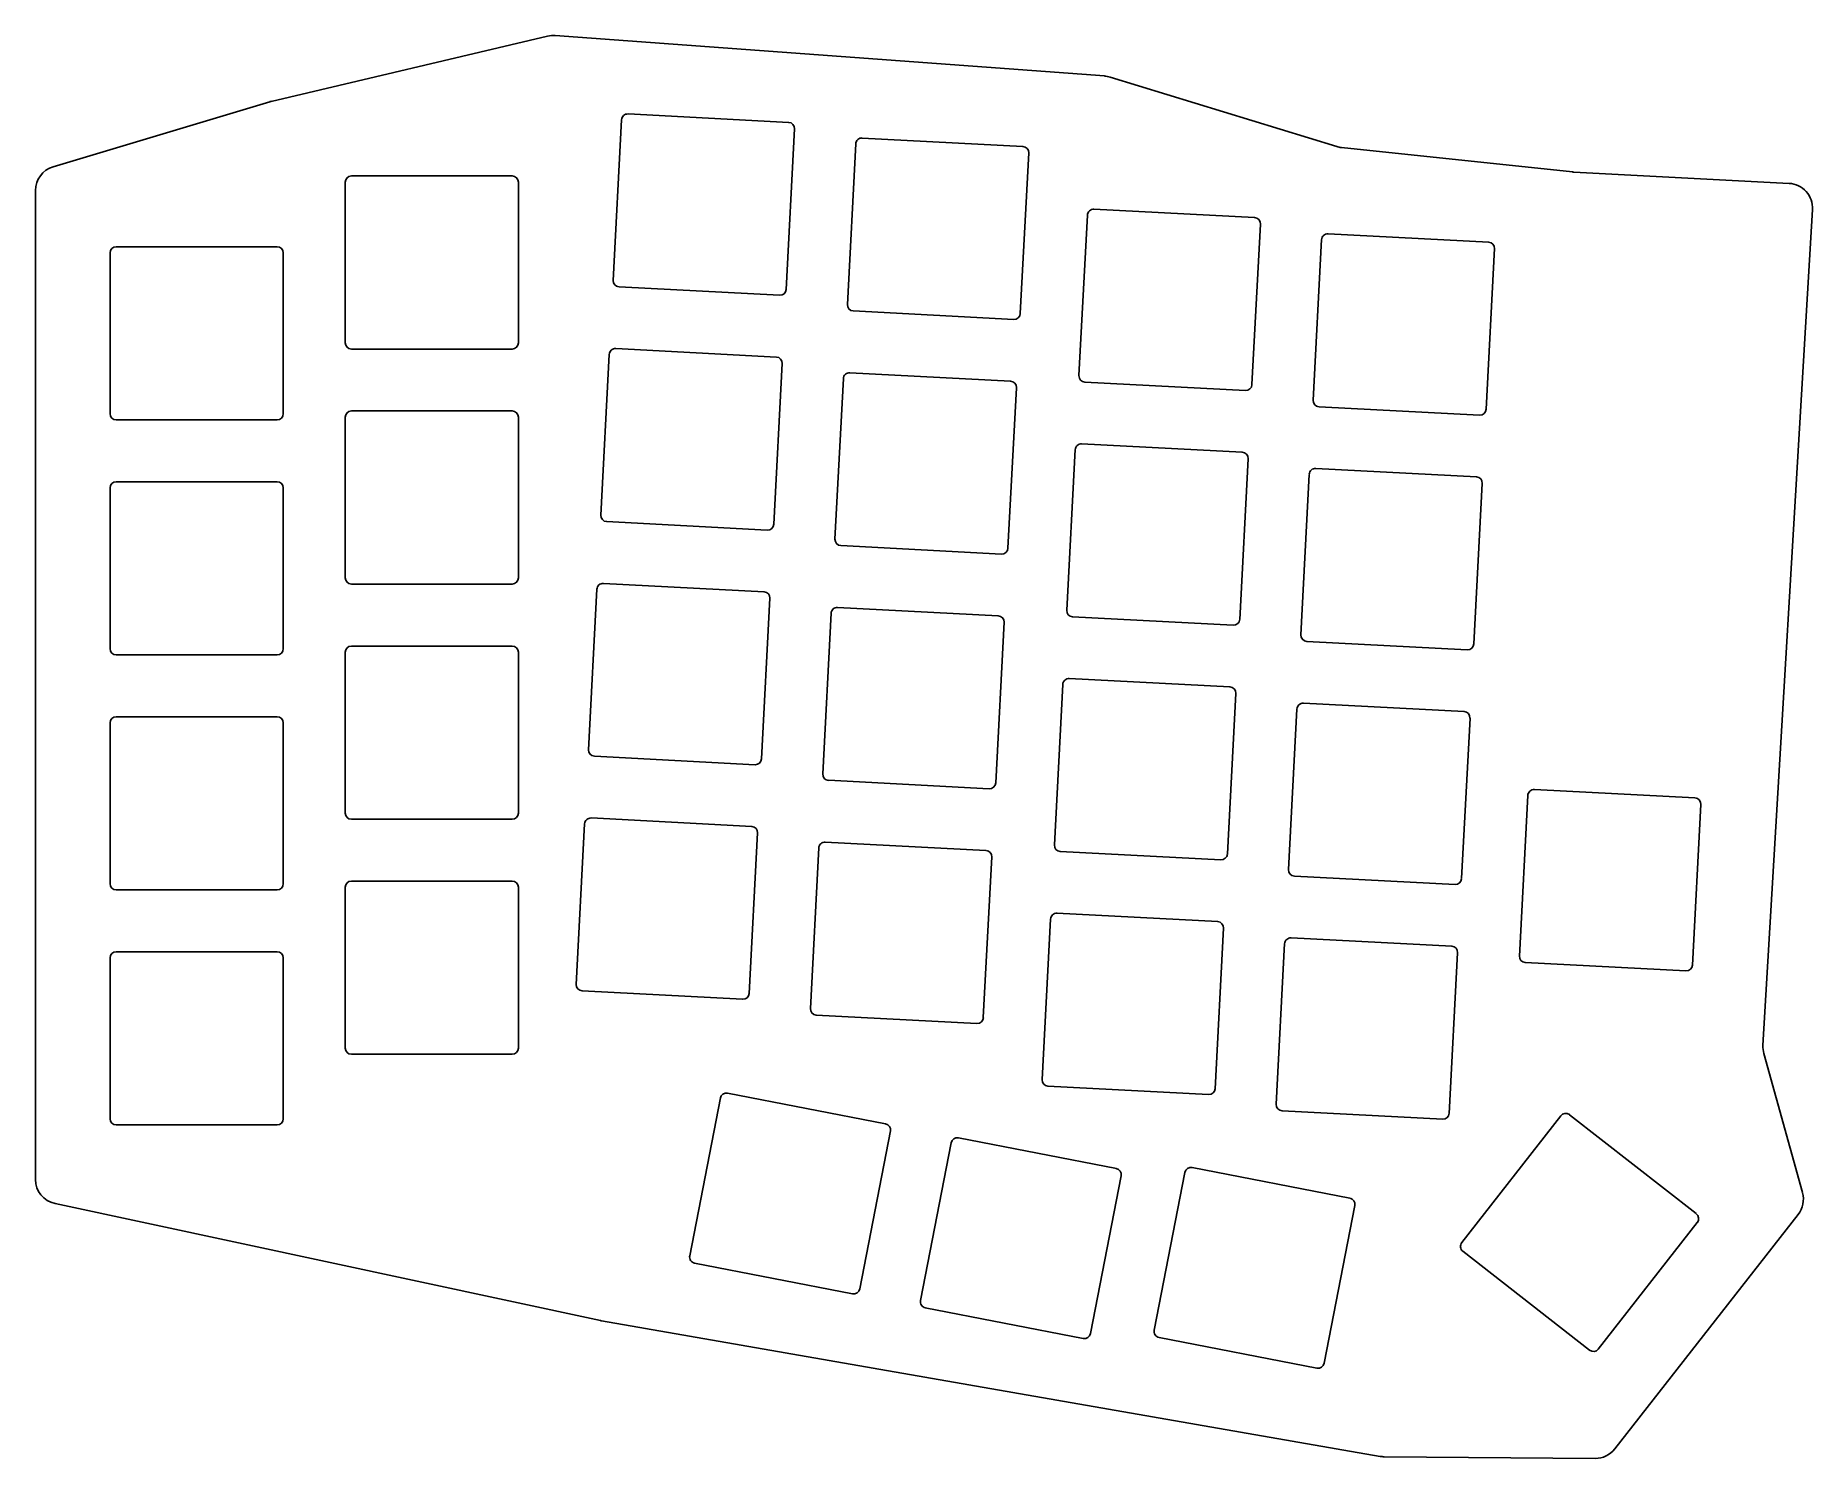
# Model space of a CAD drawing. Header units: millimetres. Extents: x -13 to 131, y -34 to 81.
import ezdxf

# ---------------------------------------------------------------- set-up
doc = ezdxf.new("R2010")
doc.units = ezdxf.units.MM

msp = doc.modelspace()

# ---------------------------------------------------------------- linework, layer by layer
for p, q in [((6.03, 75.75), (28.36, 81.02)), ((28.96, 81.07), (73.37, 77.8)), ((73.81, 77.71), (92.14, 72.09)), ((-11.6, 70.45), (5.92, 75.72)), ((47.84, 74.05), (34.86, 74.73)), ((34.33, 74.26), (33.65, 61.27)), ((47.63, 60.54), (48.31, 73.52)), ((53.26, 72.31), (52.58, 59.33)), ((66.76, 72.1), (53.78, 72.78)), ((92.51, 72.01), (111.19, 70.04)), ((66.56, 58.6), (67.24, 71.58)), ((12, 69.22), (12, 56.22)), ((25.5, 69.72), (12.5, 69.72)), ((26, 56.22), (26, 69.22)), ((111.29, 70.03), (128.68, 69.12)), ((-13.03, -11.41), (-13.03, 68.54)), ((71.98, 66.56), (71.3, 53.58)), ((85.49, 66.35), (72.51, 67.03)), ((130.57, 67.01), (126.57, -0.58)), ((85.28, 52.85), (85.96, 65.83)), ((104.41, 64.36), (91.43, 65.04)), ((-7, 63.5), (-7, 50.5)), ((6.5, 64), (-6.5, 64)), ((7, 50.5), (7, 63.5)), ((90.9, 64.57), (90.22, 51.59)), ((104.2, 50.85), (104.88, 63.84)), ((34.13, 60.75), (47.11, 60.07)), ((53.05, 58.8), (66.03, 58.12)), ((12.5, 55.72), (25.5, 55.72)), ((33.34, 55.28), (32.66, 42.3)), ((46.85, 55.08), (33.86, 55.76)), ((46.64, 41.57), (47.32, 54.55)), ((52.26, 53.34), (51.58, 40.36)), ((65.77, 53.13), (52.79, 53.81)), ((65.56, 39.62), (66.24, 52.6)), ((71.77, 53.05), (84.76, 52.37)), ((25.5, 50.72), (12.5, 50.72)), ((90.7, 51.06), (103.68, 50.38)), ((-6.5, 50), (6.5, 50)), ((12, 50.22), (12, 37.22)), ((26, 37.22), (26, 50.22)), ((70.99, 47.59), (70.31, 34.6)), ((84.5, 47.38), (71.51, 48.06)), ((84.29, 33.87), (84.97, 46.85)), ((103.42, 45.39), (90.43, 46.07)), ((6.5, 45), (-6.5, 45)), ((89.91, 45.59), (89.23, 32.61)), ((103.21, 31.88), (103.89, 44.86)), ((-7, 44.5), (-7, 31.5)), ((7, 31.5), (7, 44.5)), ((33.13, 41.78), (46.11, 41.09)), ((52.06, 39.83), (65.04, 39.15)), ((12.5, 36.72), (25.5, 36.72)), ((32.34, 36.31), (31.66, 23.33)), ((45.85, 36.1), (32.87, 36.78)), ((45.64, 22.59), (46.32, 35.58)), ((64.78, 34.16), (51.79, 34.84)), ((51.27, 34.36), (50.59, 21.38)), ((64.57, 20.65), (65.25, 33.63)), ((70.78, 34.08), (83.76, 33.4)), ((25.5, 31.71), (12.5, 31.71)), ((89.7, 32.09), (102.68, 31.41)), ((-6.5, 31), (6.5, 31)), ((12, 31.21), (12, 18.21)), ((26, 18.21), (26, 31.21)), ((83.5, 28.41), (70.52, 29.09)), ((69.99, 28.61), (69.31, 15.63)), ((83.29, 14.9), (83.97, 27.88)), ((6.5, 26), (-6.5, 26)), ((88.91, 26.62), (88.23, 13.64)), ((102.42, 26.41), (89.44, 27.09)), ((102.22, 12.91), (102.9, 25.89)), ((-7, 25.5), (-7, 12.5)), ((7, 12.5), (7, 25.5)), ((32.14, 22.8), (45.12, 22.12)), ((51.06, 20.86), (64.04, 20.18)), ((121.08, 19.43), (108.1, 20.11)), ((107.57, 19.63), (106.89, 6.65)), ((120.87, 5.92), (121.56, 18.9)), ((12.5, 17.71), (25.5, 17.71)), ((31.35, 17.33), (30.67, 4.35)), ((44.86, 17.13), (31.88, 17.81)), ((44.65, 3.62), (45.33, 16.6)), ((63.78, 15.18), (50.8, 15.86)), ((50.27, 15.39), (49.59, 2.41)), ((63.57, 1.67), (64.25, 14.66)), ((69.79, 15.11), (82.77, 14.42)), ((88.71, 13.11), (101.69, 12.43)), ((-6.5, 12), (6.5, 12)), ((12, 12.21), (12, -0.79)), ((25.5, 12.71), (12.5, 12.71)), ((26, -0.79), (26, 12.21)), ((82.51, 9.43), (69.52, 10.11)), ((69, 9.64), (68.32, -3.34)), ((82.3, -4.08), (82.98, 8.91)), ((87.92, 7.65), (87.24, -5.34)), ((101.43, 7.44), (88.45, 8.12)), ((-7, 6.5), (-7, -6.5)), ((6.5, 7), (-6.5, 7)), ((7, -6.5), (7, 6.5)), ((101.22, -6.07), (101.9, 6.91)), ((107.37, 6.13), (120.35, 5.45)), ((31.14, 3.83), (44.12, 3.15)), ((50.07, 1.88), (63.05, 1.2)), ((12.5, -1.28), (25.5, -1.28)), ((126.64, -1.23), (129.77, -12.48)), ((68.79, -3.87), (81.77, -4.55)), ((42.32, -4.82), (39.84, -17.58)), ((55.66, -6.91), (42.9, -4.43)), ((-6.5, -7), (6.5, -7)), ((87.71, -5.86), (100.7, -6.54)), ((110.24, -6.27), (102.24, -16.51)), ((121.19, -14.18), (110.94, -6.18)), ((53.58, -20.25), (56.06, -7.49)), ((60.97, -8.45), (58.49, -21.21)), ((74.32, -10.53), (61.55, -8.05)), ((72.23, -23.88), (74.71, -11.12)), ((79.86, -10.84), (77.38, -23.61)), ((93.2, -12.93), (80.44, -10.45)), ((32.64, -22.83), (-11.44, -13.36)), ((91.12, -26.28), (93.6, -13.52)), ((129.42, -14.25), (114.61, -33.2)), ((113.27, -25.13), (121.27, -14.89)), ((102.32, -17.21), (112.57, -25.22)), ((40.23, -18.17), (52.99, -20.65)), ((95.63, -33.8), (32.72, -22.84)), ((58.88, -21.79), (71.64, -24.27)), ((77.77, -24.19), (90.53, -26.67)), ((113.01, -33.97), (95.95, -33.83))]:
    msp.add_line(p, q)
for centre, radius, start, end in [((28.82, 79.07), 2, 85.7888, 103.2671), ((73.22, 75.8), 2, 72.9283, 85.7888), ((6.49, 73.81), 2, 103.2671, 106.7407), ((34.83, 74.23), 0.5, 87, 177), ((47.81, 73.55), 0.5, 357, 87), ((53.76, 72.29), 0.5, 87, 177), ((66.74, 71.6), 0.5, 357, 87), ((92.72, 74), 2, 252.9283, 263.9872), ((-11.03, 68.54), 2, 106.7407, 180), ((12.5, 69.22), 0.5, 90, 180), ((25.5, 69.22), 0.5, 0, 90), ((111.4, 72.03), 2, 263.9872, 267), ((128.58, 67.12), 2, 356.6115, 87), ((72.48, 66.53), 0.5, 87, 177), ((85.46, 65.85), 0.5, 357, 87), ((91.4, 64.54), 0.5, 87, 177), ((-6.5, 63.5), 0.5, 90, 180), ((6.5, 63.5), 0.5, 0, 90), ((104.38, 63.86), 0.5, 357, 87), ((34.15, 61.25), 0.5, 177, 267), ((47.13, 60.57), 0.5, 267, 357), ((53.08, 59.3), 0.5, 177, 267), ((66.06, 58.62), 0.5, 267, 357), ((12.5, 56.22), 0.5, 180, 270), ((25.5, 56.22), 0.5, 270, 0), ((33.84, 55.26), 0.5, 87, 177), ((46.82, 54.58), 0.5, 357, 87), ((52.76, 53.31), 0.5, 87, 177), ((71.8, 53.55), 0.5, 177, 267), ((65.74, 52.63), 0.5, 357, 87), ((84.78, 52.87), 0.5, 267, 357), ((-6.5, 50.5), 0.5, 180, 270), ((6.5, 50.5), 0.5, 270, 0), ((12.5, 50.22), 0.5, 90, 180), ((25.5, 50.22), 0.5, 0, 90), ((90.72, 51.56), 0.5, 177, 267), ((103.7, 50.88), 0.5, 267, 357), ((71.49, 47.56), 0.5, 87, 177), ((84.47, 46.88), 0.5, 357, 87), ((90.41, 45.57), 0.5, 87, 177), ((-6.5, 44.5), 0.5, 90, 180), ((6.5, 44.5), 0.5, 0, 90), ((103.39, 44.89), 0.5, 357, 87), ((33.16, 42.27), 0.5, 177, 267), ((46.14, 41.59), 0.5, 267, 357), ((52.08, 40.33), 0.5, 177, 267), ((65.06, 39.65), 0.5, 267, 357), ((12.5, 37.22), 0.5, 180, 270), ((25.5, 37.22), 0.5, 270, 0), ((32.84, 36.28), 0.5, 87, 177), ((45.83, 35.6), 0.5, 357, 87), ((51.77, 34.34), 0.5, 87, 177), ((70.81, 34.58), 0.5, 177, 267), ((64.75, 33.66), 0.5, 357, 87), ((83.79, 33.9), 0.5, 267, 357), ((12.5, 31.21), 0.5, 90, 180), ((25.5, 31.21), 0.5, 0, 90), ((89.73, 32.59), 0.5, 177, 267), ((102.71, 31.91), 0.5, 267, 357), ((-6.5, 31.5), 0.5, 180, 270), ((6.5, 31.5), 0.5, 270, 0), ((70.49, 28.59), 0.5, 87, 177), ((83.47, 27.91), 0.5, 357, 87), ((-6.5, 25.5), 0.5, 90, 180), ((6.5, 25.5), 0.5, 0, 90), ((89.41, 26.59), 0.5, 87, 177), ((102.4, 25.91), 0.5, 357, 87), ((32.16, 23.3), 0.5, 177, 267), ((45.15, 22.62), 0.5, 267, 357), ((51.09, 21.35), 0.5, 177, 267), ((64.07, 20.67), 0.5, 267, 357), ((108.07, 19.61), 0.5, 87, 177), ((121.06, 18.93), 0.5, 357, 87), ((12.5, 18.21), 0.5, 180, 270), ((25.5, 18.21), 0.5, 270, 0), ((31.85, 17.31), 0.5, 87, 177), ((44.83, 16.63), 0.5, 357, 87), ((50.77, 15.36), 0.5, 87, 177), ((63.76, 14.68), 0.5, 357, 87), ((69.81, 15.6), 0.5, 177, 267), ((82.79, 14.92), 0.5, 267, 357), ((88.73, 13.61), 0.5, 177, 267), ((-6.5, 12.5), 0.5, 180, 270), ((6.5, 12.5), 0.5, 270, 0), ((12.5, 12.21), 0.5, 90, 180), ((25.5, 12.21), 0.5, 0, 90), ((101.72, 12.93), 0.5, 267, 357), ((69.5, 9.61), 0.5, 87, 177), ((82.48, 8.93), 0.5, 357, 87), ((88.42, 7.62), 0.5, 87, 177), ((101.4, 6.94), 0.5, 357, 87), ((-6.5, 6.5), 0.5, 90, 180), ((6.5, 6.5), 0.5, 0, 90), ((107.39, 6.63), 0.5, 177, 267), ((120.38, 5.95), 0.5, 267, 357), ((31.17, 4.33), 0.5, 177, 267), ((44.15, 3.65), 0.5, 267, 357), ((50.09, 2.38), 0.5, 177, 267), ((63.08, 1.7), 0.5, 267, 357), ((12.5, -0.79), 0.5, 180, 270), ((25.5, -0.79), 0.5, 270, 0), ((128.57, -0.7), 2, 176.6115, 195.5398), ((68.82, -3.37), 0.5, 177, 267), ((81.8, -4.05), 0.5, 267, 357), ((42.81, -4.92), 0.5, 79, 169), ((87.74, -5.36), 0.5, 177, 267), ((-6.5, -6.5), 0.5, 180, 270), ((6.5, -6.5), 0.5, 270, 0), ((55.57, -7.4), 0.5, 349, 79), ((100.72, -6.04), 0.5, 267, 357), ((110.63, -6.57), 0.5, 52, 142), ((61.46, -8.54), 0.5, 79, 169), ((-11.03, -11.41), 2, 180, 257.8825), ((74.22, -11.02), 0.5, 349, 79), ((80.35, -10.94), 0.5, 79, 169), ((127.84, -13.02), 2, 322, 15.5398), ((93.11, -13.42), 0.5, 349, 79), ((120.88, -14.58), 0.5, 322, 52), ((102.63, -16.82), 0.5, 142, 232), ((40.33, -17.68), 0.5, 169, 259), ((53.09, -20.16), 0.5, 259, 349), ((58.98, -21.3), 0.5, 169, 259), ((33.06, -20.87), 2, 257.8825, 260.118), ((71.74, -23.78), 0.5, 259, 349), ((77.87, -23.7), 0.5, 169, 259), ((112.87, -24.82), 0.5, 232, 322), ((90.63, -26.18), 0.5, 259, 349), ((95.97, -31.83), 2, 260.118, 269.5314), ((113.03, -31.97), 2, 269.5314, 322)]:
    msp.add_arc(centre, radius, start, end)

doc.saveas('drawing.dxf')
